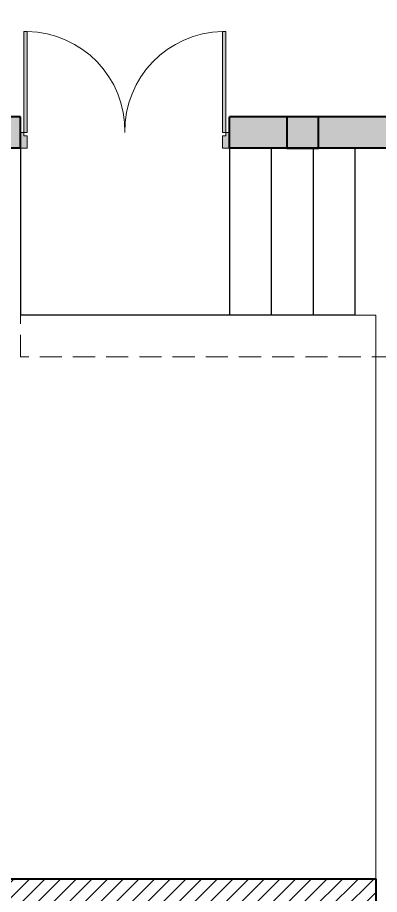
# Model space of a CAD drawing. Header units: inches. Extents: x 1457 to 6508, y 1058 to 4458.
# Drawn here: x 2889.7 to 2993.5, y 2419.1 to 2671.1 of the extents above; entities that cross this region are included whole.
import ezdxf

# ---------------------------------------------------------------- set-up
doc = ezdxf.new("R2010")
doc.units = ezdxf.units.IN
doc.linetypes.add('HIDDEN', pattern=[9.525, 6.35, -3.175])
for name, color, linetype, lineweight in [('1.COLUMN', 1, 'Continuous', 40), ('2.ROOF', 7, 'HIDDEN', 20), ('DOOR', 3, 'Continuous', 18), ('FLOOR HATCH', 8, 'Continuous', 5), ('STAIRS', 30, 'Continuous', 25), ('WALL', 2, 'Continuous', 40), ('WALL HATCH', 7, 'Continuous', 5)]:
    doc.layers.add(name, color=color, linetype=linetype, lineweight=lineweight)

msp = doc.modelspace()

# ---------------------------------------------------------------- hatches: boundary and pattern name
at = {"layer": '1.COLUMN'}
h = msp.add_hatch(color=256, dxfattribs=at)
h.dxf.hatch_style = 1
h.paths.add_polyline_path([(2975.9918, 2642.6026), (2966.9918, 2642.6026), (2966.9918, 2633.6026), (2975.9918, 2633.6026)])
at = {"layer": 'DOOR'}
h = msp.add_hatch(color=256, dxfattribs=at)
h.dxf.hatch_style = 1
h.paths.add_polyline_path([(2892.4918, 2667.1026), (2891.4918, 2667.1026), (2891.4918, 2638.1026), (2892.4918, 2638.1026)])
h.paths.add_polyline_path([(2892.4918, 2637.1026), (2891.4918, 2637.1026), (2891.4918, 2638.1026), (2890.4918, 2638.1026), (2890.4918, 2633.6026), (2892.4918, 2633.6026)])
h.paths.add_polyline_path([(2950.4918, 2638.1026), (2949.4918, 2638.1026), (2949.4918, 2637.1026), (2948.4918, 2637.1026), (2948.4918, 2633.6026), (2950.4918, 2633.6026)])
h.paths.add_polyline_path([(2949.4918, 2667.1026), (2948.4918, 2667.1026), (2948.4918, 2638.1026), (2949.4918, 2638.1026)])
at = {"layer": 'WALL HATCH'}
h = msp.add_hatch(dxfattribs=at)
h.set_pattern_fill('ANSI31', color=256)
h.set_pattern_definition([(45, (1573.0508, 2077.8405), (-2.245064, 2.245064), [])])
h.paths.add_polyline_path([(2830.4918, 2633.6026), (2821.4918, 2633.6026), (2821.4918, 2414.6026), (2992.4918, 2414.6026), (2992.4918, 2423.6026), (2830.4918, 2423.6026)])
h.paths.add_polyline_path([(3121.4918, 2633.6026), (3112.4918, 2633.6026), (3112.4918, 2423.6026), (3112.4918, 2414.6026), (3121.4918, 2414.6026)])
h.paths.add_polyline_path([(3121.4918, 3194.6026), (2821.4918, 3194.6026), (2821.4918, 3113.6026), (2830.4918, 3113.6026), (2830.4918, 3185.6026), (3112.4918, 3185.6026), (3112.4918, 3113.6026), (3121.4918, 3113.6026)])
h = msp.add_hatch(color=256, dxfattribs=at)
h.dxf.hatch_style = 1
h.paths.add_polyline_path([(3121.4918, 2822.6026), (3112.4918, 2822.6026), (3112.4918, 2642.6026), (3121.4918, 2642.6026)])
h.paths.add_polyline_path([(3112.4918, 2642.6026), (3071.9918, 2642.6026), (3071.9918, 2633.6026), (3112.4918, 2633.6026)])
h.paths.add_polyline_path([(2830.4918, 2822.6026), (2821.4918, 2822.6026), (2821.4918, 2642.6026), (2830.4918, 2642.6026)])
h.paths.add_polyline_path([(2890.4918, 2638.1026), (2890.4918, 2642.6026), (2830.4918, 2642.6026), (2830.4918, 2633.6026), (2890.4918, 2633.6026)])
h.paths.add_polyline_path([(2966.9918, 2642.6026), (2950.4918, 2642.6026), (2950.4918, 2633.6026), (2966.9918, 2633.6026)])
h.paths.add_polyline_path([(2999.9918, 2642.6026), (2975.9918, 2642.6026), (2975.9918, 2633.6026), (2999.9918, 2633.6026)])

# ---------------------------------------------------------------- linework, layer by layer
at = {"layer": '1.COLUMN'}
msp.add_lwpolyline([(2966.9918, 2633.6026), (2975.9918, 2633.6026), (2975.9918, 2642.6026), (2966.9918, 2642.6026)], close=True, dxfattribs=at)
at = {"layer": '2.ROOF'}
for p, q in [((2890.4918, 2573.6026), (2890.4918, 2633.6026)), ((3121.4918, 2573.6026), (2890.4918, 2573.6026))]:
    msp.add_line(p, q, dxfattribs=at)
at = {"layer": 'DOOR'}
for p, q in [((2890.4918, 2633.6026), (2890.4918, 2638.1026)), ((2890.4918, 2638.1026), (2891.4918, 2638.1026)), ((2891.4918, 2638.1026), (2891.4918, 2637.1026)), ((2891.4918, 2637.1026), (2892.4918, 2637.1026)), ((2892.4918, 2637.1026), (2892.4918, 2633.6026)), ((2949.4918, 2637.1026), (2948.4918, 2637.1026)), ((2948.4918, 2637.1026), (2948.4918, 2633.6026)), ((2950.4918, 2638.1026), (2949.4918, 2638.1026)), ((2949.4918, 2638.1026), (2949.4918, 2637.1026)), ((2950.4918, 2633.6026), (2950.4918, 2638.1026)), ((2892.4918, 2633.6026), (2890.4918, 2633.6026)), ((2948.4918, 2633.6026), (2950.4918, 2633.6026))]:
    msp.add_line(p, q, dxfattribs=at)
for points in [[(2891.4918, 2638.1026), (2891.4918, 2667.1026), (2892.4918, 2667.1026), (2892.4918, 2638.1026)], [(2948.4918, 2638.1026), (2948.4918, 2667.1026), (2949.4918, 2667.1026), (2949.4918, 2638.1026)]]:
    msp.add_lwpolyline(points, close=True, dxfattribs=at)
for centre, start, end in [((2891.9918, 2638.6026), 358.994914, 88.994914), ((2948.9918, 2638.6026), 91.005086, 181.005086)]:
    msp.add_arc(centre, 28.5044, start, end, dxfattribs=at)
at = {"layer": 'FLOOR HATCH'}
for p, q in [((2992.4918, 2585.6026), (2986.4918, 2585.6026)), ((2992.4918, 2423.6026), (2992.4918, 2585.6026))]:
    msp.add_line(p, q, dxfattribs=at)
at = {"layer": 'STAIRS'}
for p, q in [((2890.4918, 2633.6026), (2890.4918, 2585.6026)), ((2950.4918, 2633.6026), (2950.4918, 2585.6026)), ((2962.4918, 2633.6026), (2962.4918, 2585.6026)), ((2974.4918, 2633.6026), (2974.4918, 2585.6026)), ((2986.4918, 2633.6026), (2986.4918, 2585.6026)), ((2986.4918, 2585.6026), (2890.4918, 2585.6026))]:
    msp.add_line(p, q, dxfattribs=at)
at = {"layer": 'WALL'}
for p, q in [((2890.4918, 2642.6026), (2830.4918, 2642.6026)), ((2890.4918, 2633.6026), (2890.4918, 2642.6026)), ((2999.9918, 2642.6026), (2950.4918, 2642.6026)), ((2950.4918, 2633.6026), (2950.4918, 2642.6026)), ((2890.4918, 2633.6026), (2821.4918, 2633.6026)), ((2999.9918, 2633.6026), (2950.4918, 2633.6026)), ((2830.4918, 2423.6026), (2992.4918, 2423.6026)), ((2992.4918, 2423.6026), (2992.4918, 2414.6026))]:
    msp.add_line(p, q, dxfattribs=at)

doc.saveas('drawing.dxf')
